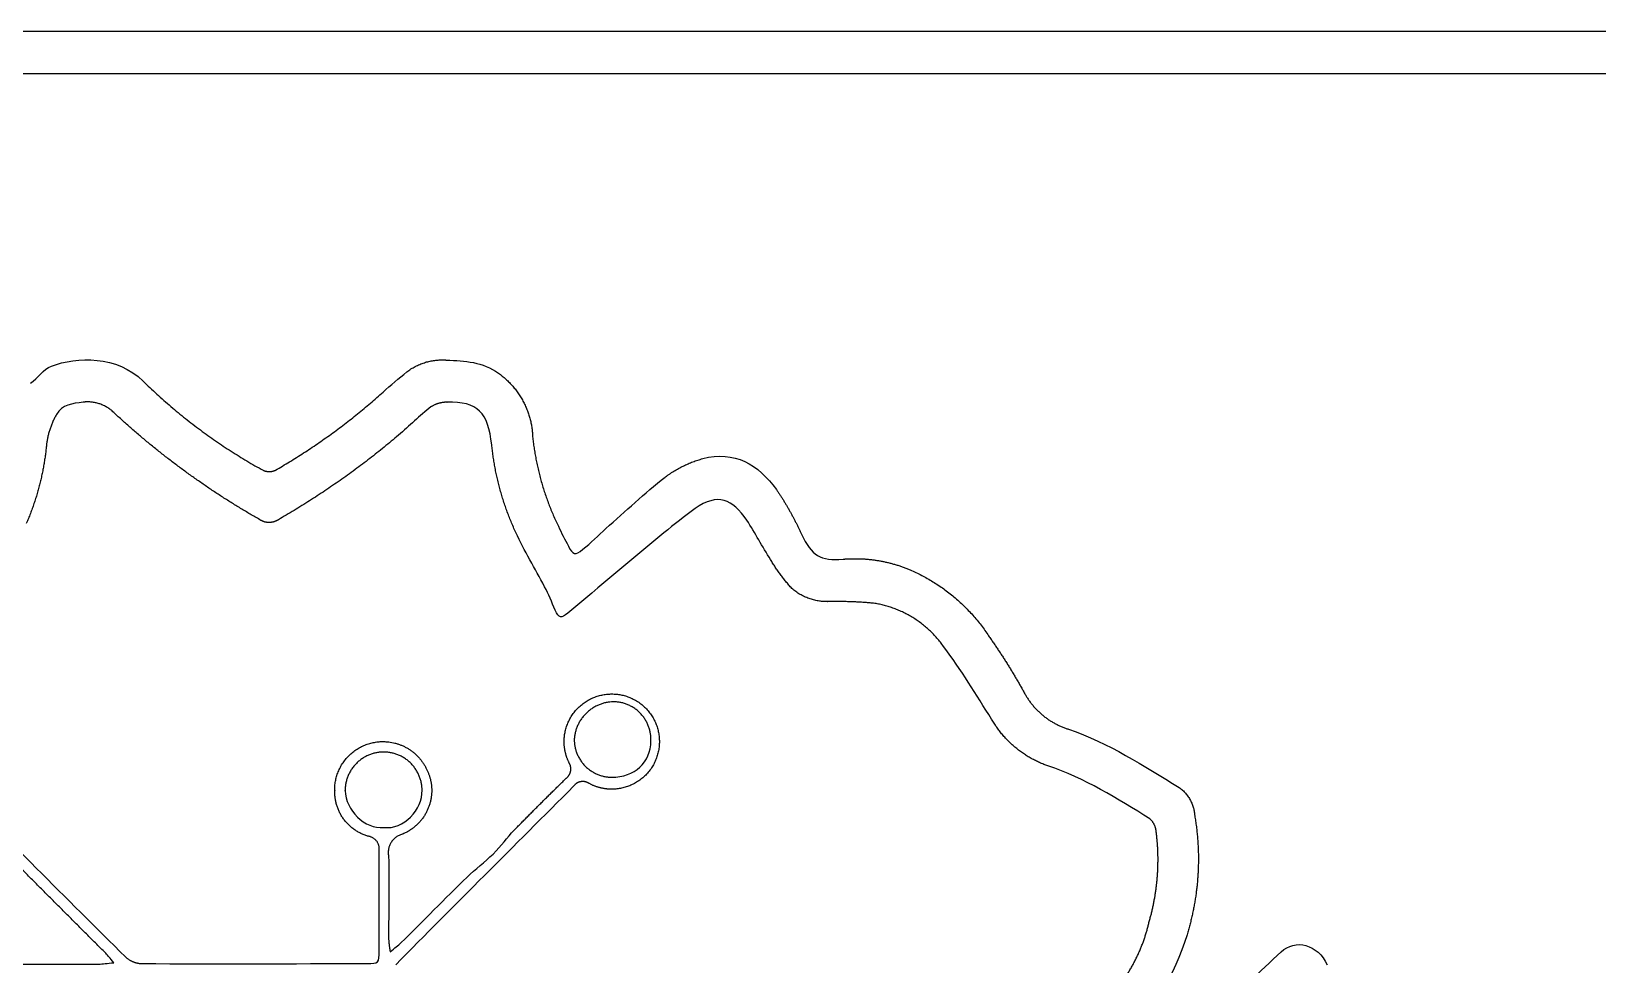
# Model space of a CAD drawing. Header units: millimetres. Extents: x -2315 to 326, y -226 to 400.
# Drawn here: x -1940.24 to -1923.17, y 22.5 to 32.67 of the extents above; entities that cross this region are included whole.
import ezdxf

# ---------------------------------------------------------------- set-up
doc = ezdxf.new("R2010")
doc.units = ezdxf.units.MM
doc.layers.add('Layer 03', color=5, linetype='Continuous', true_color=0x0000ff)

msp = doc.modelspace()

# ---------------------------------------------------------------- linework, layer by layer
at = {"layer": 'Layer 03'}
msp.add_line((-1943.694, 22.509), (-1939.503, 22.509), dxfattribs=at)
msp.add_line((-1943.694, 22.509), (-1939.503, 22.509), dxfattribs=at)
for points, degree in [([(-1950.32, 32.672), (-1936.017, 32.672), (-1921.714, 32.672)], 2), ([(-1950.32, 32.672), (-1936.017, 32.672), (-1921.714, 32.672)], 2), ([(-1922.231, 32.207), (-1936.15, 32.207), (-1950.072, 32.207)], 2), ([(-1922.231, 32.207), (-1936.15, 32.207), (-1950.072, 32.207)], 2), ([(-1940.246, 28.837), (-1940.162, 28.89), (-1940.103, 28.992), (-1940.016, 29.025)], 3), ([(-1940.246, 28.837), (-1940.162, 28.89), (-1940.103, 28.992), (-1940.016, 29.025)], 3), ([(-1940.016, 29.025), (-1939.739, 29.129), (-1939.299, 29.141), (-1939.017, 28.861)], 3), ([(-1940.016, 29.025), (-1939.739, 29.129), (-1939.299, 29.141), (-1939.017, 28.861)], 3), ([(-1935.71, 29.09), (-1935.512, 29.083), (-1935.316, 29.069), (-1935.145, 28.948)], 3), ([(-1935.71, 29.09), (-1935.512, 29.083), (-1935.316, 29.069), (-1935.145, 28.948)], 3), ([(-1936.402, 28.741), (-1936.318, 28.817), (-1936.234, 28.891), (-1936.143, 28.961)], 3), ([(-1936.402, 28.741), (-1936.318, 28.817), (-1936.234, 28.891), (-1936.143, 28.961)], 3), ([(-1939.672, 28.631), (-1939.783, 28.616), (-1939.904, 28.606), (-1939.961, 28.498)], 3), ([(-1939.672, 28.631), (-1939.783, 28.616), (-1939.904, 28.606), (-1939.961, 28.498)], 3), ([(-1935.88, 28.58), (-1936.004, 28.484), (-1936.116, 28.373), (-1936.235, 28.27)], 3), ([(-1935.88, 28.58), (-1936.004, 28.484), (-1936.116, 28.373), (-1936.235, 28.27)], 3), ([(-1935.218, 28.166), (-1935.255, 28.519), (-1935.372, 28.639), (-1935.705, 28.631)], 3), ([(-1935.218, 28.166), (-1935.255, 28.519), (-1935.372, 28.639), (-1935.705, 28.631)], 3), ([(-1932.919, 28.016), (-1932.573, 28.11), (-1932.311, 27.948), (-1932.116, 27.681)], 3), ([(-1932.919, 28.016), (-1932.573, 28.11), (-1932.311, 27.948), (-1932.116, 27.681)], 3), ([(-1933.973, 27.254), (-1933.759, 27.442), (-1933.554, 27.64), (-1933.329, 27.813)], 3), ([(-1933.973, 27.254), (-1933.759, 27.442), (-1933.554, 27.64), (-1933.329, 27.813)], 3), ([(-1932.438, 27.345), (-1932.596, 27.575), (-1932.755, 27.647), (-1933.001, 27.471)], 3), ([(-1932.438, 27.345), (-1932.596, 27.575), (-1932.755, 27.647), (-1933.001, 27.471)], 3), ([(-1933.001, 27.471), (-1933.118, 27.388), (-1933.23, 27.3), (-1933.341, 27.207)], 3), ([(-1933.001, 27.471), (-1933.118, 27.388), (-1933.23, 27.3), (-1933.341, 27.207)], 3), ([(-1932.179, 26.916), (-1932.269, 27.056), (-1932.347, 27.207), (-1932.438, 27.345)], 3), ([(-1932.179, 26.916), (-1932.269, 27.056), (-1932.347, 27.207), (-1932.438, 27.345)], 3), ([(-1934.642, 26.621), (-1934.745, 26.819), (-1934.863, 27.01), (-1934.956, 27.212)], 3), ([(-1934.642, 26.621), (-1934.745, 26.819), (-1934.863, 27.01), (-1934.956, 27.212)], 3), ([(-1934.492, 27.279), (-1934.458, 27.206), (-1934.42, 27.134), (-1934.383, 27.063)], 3), ([(-1934.492, 27.279), (-1934.458, 27.206), (-1934.42, 27.134), (-1934.383, 27.063)], 3), ([(-1933.341, 27.207), (-1933.69, 26.917), (-1934.038, 26.625), (-1934.387, 26.333)], 3), ([(-1933.341, 27.207), (-1933.69, 26.917), (-1934.038, 26.625), (-1934.387, 26.333)], 3), ([(-1934.224, 27.028), (-1934.139, 27.097), (-1934.057, 27.179), (-1933.973, 27.254)], 3), ([(-1934.224, 27.028), (-1934.139, 27.097), (-1934.057, 27.179), (-1933.973, 27.254)], 3), ([(-1931.842, 27.192), (-1931.731, 26.961), (-1931.637, 26.896), (-1931.389, 26.921)], 3), ([(-1931.842, 27.192), (-1931.731, 26.961), (-1931.637, 26.896), (-1931.389, 26.921)], 3), ([(-1934.383, 27.063), (-1934.333, 26.967), (-1934.31, 26.959), (-1934.224, 27.028)], 3), ([(-1934.383, 27.063), (-1934.333, 26.967), (-1934.31, 26.959), (-1934.224, 27.028)], 3), ([(-1934.526, 26.366), (-1934.565, 26.454), (-1934.598, 26.538), (-1934.642, 26.621)], 3), ([(-1934.526, 26.366), (-1934.565, 26.454), (-1934.598, 26.538), (-1934.642, 26.621)], 3), ([(-1934.387, 26.333), (-1934.461, 26.271), (-1934.487, 26.278), (-1934.526, 26.366)], 3), ([(-1934.387, 26.333), (-1934.461, 26.271), (-1934.487, 26.278), (-1934.526, 26.366)], 3), ([(-1929.77, 25.176), (-1929.938, 25.445), (-1930.105, 25.718), (-1930.294, 25.97)], 3), ([(-1929.77, 25.176), (-1929.938, 25.445), (-1930.105, 25.718), (-1930.294, 25.97)], 3), ([(-1933.911, 24.545), (-1933.662, 24.543), (-1933.484, 24.706), (-1933.483, 24.939)], 3), ([(-1933.911, 24.545), (-1933.662, 24.543), (-1933.484, 24.706), (-1933.483, 24.939)], 3), ([(-1928.931, 25.068), (-1928.496, 24.92), (-1928.115, 24.666), (-1927.725, 24.434)], 3), ([(-1928.931, 25.068), (-1928.496, 24.92), (-1928.115, 24.666), (-1927.725, 24.434)], 3), ([(-1928.045, 24.091), (-1928.401, 24.31), (-1928.755, 24.536), (-1929.156, 24.668)], 3), ([(-1928.045, 24.091), (-1928.401, 24.31), (-1928.755, 24.536), (-1929.156, 24.668)], 3), ([(-1939.425, 22.627), (-1940.321, 23.523), (-1941.216, 24.421)], 2), ([(-1939.425, 22.627), (-1940.321, 23.523), (-1941.216, 24.421)], 2), ([(-1941.154, 24.524), (-1940.504, 23.879), (-1939.859, 23.23), (-1939.208, 22.586)], 3), ([(-1941.154, 24.524), (-1940.504, 23.879), (-1939.859, 23.23), (-1939.208, 22.586)], 3), ([(-1934.326, 24.447), (-1934.972, 23.798), (-1935.621, 23.153), (-1936.264, 22.502)], 3), ([(-1934.326, 24.447), (-1934.972, 23.798), (-1935.621, 23.153), (-1936.264, 22.502)], 3), ([(-1934.972, 23.969), (-1934.694, 24.253), (-1934.409, 24.531)], 2), ([(-1934.972, 23.969), (-1934.694, 24.253), (-1934.409, 24.531)], 2), ([(-1936.815, 24.398), (-1936.811, 24.19), (-1936.601, 23.973), (-1936.396, 23.998)], 3), ([(-1936.815, 24.398), (-1936.811, 24.19), (-1936.601, 23.973), (-1936.396, 23.998)], 3), ([(-1936.396, 23.998), (-1936.177, 23.968), (-1935.972, 24.194), (-1935.977, 24.402)], 3), ([(-1936.396, 23.998), (-1936.177, 23.968), (-1935.972, 24.194), (-1935.977, 24.402)], 3), ([(-1935.203, 23.708), (-1935.113, 23.796), (-1935.053, 23.885), (-1934.972, 23.969)], 3), ([(-1935.203, 23.708), (-1935.113, 23.796), (-1935.053, 23.885), (-1934.972, 23.969)], 3), ([(-1936.445, 22.653), (-1936.445, 23.015), (-1936.445, 23.378), (-1936.445, 23.739)], 3), ([(-1936.445, 22.653), (-1936.445, 23.015), (-1936.445, 23.378), (-1936.445, 23.739)], 3), ([(-1936.342, 23.684), (-1936.333, 23.386), (-1936.342, 23.087), (-1936.342, 22.789)], 3), ([(-1936.342, 23.684), (-1936.333, 23.386), (-1936.342, 23.087), (-1936.342, 22.789)], 3), ([(-1935.487, 23.456), (-1935.397, 23.544), (-1935.294, 23.62), (-1935.203, 23.708)], 3), ([(-1935.487, 23.456), (-1935.397, 23.544), (-1935.294, 23.62), (-1935.203, 23.708)], 3), ([(-1936.207, 22.739), (-1935.967, 22.978), (-1935.729, 23.219), (-1935.487, 23.456)], 3), ([(-1936.207, 22.739), (-1935.967, 22.978), (-1935.729, 23.219), (-1935.487, 23.456)], 3), ([(-1936.324, 22.642), (-1936.271, 22.686), (-1936.24, 22.709), (-1936.207, 22.739)], 3), ([(-1936.324, 22.642), (-1936.271, 22.686), (-1936.24, 22.709), (-1936.207, 22.739)], 3), ([(-1927.641, 22.829), (-1927.774, 22.377), (-1928.039, 22), (-1928.305, 21.624)], 3), ([(-1927.641, 22.829), (-1927.774, 22.377), (-1928.039, 22), (-1928.305, 21.624)], 3), ([(-1926.616, 22.642), (-1926.462, 22.787), (-1926.215, 22.726), (-1926.113, 22.499)], 3), ([(-1926.616, 22.642), (-1926.462, 22.787), (-1926.215, 22.726), (-1926.113, 22.499)], 3), ([(-1939.335, 22.523), (-1939.379, 22.574), (-1939.4, 22.602), (-1939.425, 22.627)], 3), ([(-1939.335, 22.523), (-1939.379, 22.574), (-1939.4, 22.602), (-1939.425, 22.627)], 3), ([(-1936.579, 22.514), (-1936.451, 22.514), (-1936.445, 22.521), (-1936.445, 22.653)], 3), ([(-1936.579, 22.514), (-1936.451, 22.514), (-1936.445, 22.521), (-1936.445, 22.653)], 3), ([(-1927.304, 21.99), (-1927.074, 22.207), (-1926.846, 22.426), (-1926.616, 22.642)], 3), ([(-1927.304, 21.99), (-1927.074, 22.207), (-1926.846, 22.426), (-1926.616, 22.642)], 3), ([(-1939.503, 22.509), (-1939.456, 22.509), (-1939.409, 22.517), (-1939.335, 22.523)], 3), ([(-1939.503, 22.509), (-1939.456, 22.509), (-1939.409, 22.517), (-1939.335, 22.523)], 3), ([(-1939.033, 22.514), (-1938.215, 22.51), (-1937.397, 22.514), (-1936.579, 22.514)], 3), ([(-1939.033, 22.514), (-1938.215, 22.51), (-1937.397, 22.514), (-1936.579, 22.514)], 3)]:
    msp.add_open_spline(points, degree=degree, dxfattribs=at)
for points, weights, knots in [([(-1936.143, 28.961), (-1935.974, 29.092), (-1935.759, 29.092), (-1935.734, 29.092), (-1935.71, 29.09)], [0.857003843715, 0.876032428843, 1, 0.983813171195, 0.96941548198], [-2.2356386, -2.2356386, -2.2356386, -1.5707963, -1.5707963, -1.4839858, -1.4839858, -1.4839858]), ([(-1936.143, 28.961), (-1935.974, 29.092), (-1935.759, 29.092), (-1935.734, 29.092), (-1935.71, 29.09)], [0.857003843715, 0.876032428843, 1, 0.983813171195, 0.96941548198], [-2.2356386, -2.2356386, -2.2356386, -1.5707963, -1.5707963, -1.4839858, -1.4839858, -1.4839858]), ([(-1939.322, 28.504), (-1939.443, 28.634), (-1939.62, 28.634), (-1939.646, 28.634), (-1939.672, 28.631)], [0.853843760687, 0.847032369527, 1, 0.974251573331, 0.953030267355], [0.7504257, 0.7504257, 0.7504257, 1.5707963, 1.5707963, 1.708886, 1.708886, 1.708886]), ([(-1939.322, 28.504), (-1939.443, 28.634), (-1939.62, 28.634), (-1939.646, 28.634), (-1939.672, 28.631)], [0.853843760687, 0.847032369527, 1, 0.974251573331, 0.953030267355], [0.7504257, 0.7504257, 0.7504257, 1.5707963, 1.5707963, 1.708886, 1.708886, 1.708886]), ([(-1935.705, 28.631), (-1935.705, 28.631), (-1935.706, 28.631), (-1935.8, 28.631), (-1935.88, 28.58)], [0.997937847571, 0.998965268291, 1, 0.89124992665, 0.863256782406], [1.565247, 1.565247, 1.565247, 1.5707963, 1.5707963, 2.1540267, 2.1540267, 2.1540267]), ([(-1935.705, 28.631), (-1935.705, 28.631), (-1935.706, 28.631), (-1935.8, 28.631), (-1935.88, 28.58)], [0.997937847571, 0.998965268291, 1, 0.89124992665, 0.863256782406], [1.565247, 1.565247, 1.565247, 1.5707963, 1.5707963, 2.1540267, 2.1540267, 2.1540267]), ([(-1937.71, 27.89), (-1937.678, 27.875), (-1937.643, 27.875), (-1937.608, 27.875), (-1937.575, 27.89)], [0.879527756526, 0.915228813757, 1, 0.915228813757, 0.879527756526], [4.2577582, 4.2577582, 4.2577582, 4.712389, 4.712389, 5.1670197, 5.1670197, 5.1670197]), ([(-1937.71, 27.89), (-1937.678, 27.875), (-1937.643, 27.875), (-1937.608, 27.875), (-1937.575, 27.89)], [0.879527756526, 0.915228813757, 1, 0.915228813757, 0.879527756526], [4.2577582, 4.2577582, 4.2577582, 4.712389, 4.712389, 5.1670197, 5.1670197, 5.1670197]), ([(-1937.543, 27.351), (-1937.589, 27.32), (-1937.645, 27.32), (-1937.7, 27.32), (-1937.746, 27.351)], [0.861395790877, 0.887442812706, 1, 0.887442812706, 0.861395790877], [-5.316037, -5.316037, -5.316037, -4.712389, -4.712389, -4.108741, -4.108741, -4.108741]), ([(-1937.543, 27.351), (-1937.589, 27.32), (-1937.645, 27.32), (-1937.7, 27.32), (-1937.746, 27.351)], [0.861395790877, 0.887442812706, 1, 0.887442812706, 0.861395790877], [-5.316037, -5.316037, -5.316037, -4.712389, -4.712389, -4.108741, -4.108741, -4.108741]), ([(-1931.389, 26.921), (-1931.323, 26.926), (-1931.257, 26.926), (-1930.945, 26.926), (-1930.658, 26.804)], [0.966865137534, 0.98237156146, 1, 0.922101738827, 0.885639323239], [-1.6653382, -1.6653382, -1.6653382, -1.5707963, -1.5707963, -1.1530253, -1.1530253, -1.1530253]), ([(-1931.389, 26.921), (-1931.323, 26.926), (-1931.257, 26.926), (-1930.945, 26.926), (-1930.658, 26.804)], [0.966865137534, 0.98237156146, 1, 0.922101738827, 0.885639323239], [-1.6653382, -1.6653382, -1.6653382, -1.5707963, -1.5707963, -1.1530253, -1.1530253, -1.1530253]), ([(-1931.54, 26.458), (-1931.552, 26.458), (-1931.565, 26.458), (-1931.783, 26.458), (-1931.948, 26.602)], [0.983209470519, 0.991349229769, 1, 0.864687552134, 0.854399907653], [-4.7587834, -4.7587834, -4.7587834, -4.712389, -4.712389, -3.9867037, -3.9867037, -3.9867037]), ([(-1931.54, 26.458), (-1931.552, 26.458), (-1931.565, 26.458), (-1931.783, 26.458), (-1931.948, 26.602)], [0.983209470519, 0.991349229769, 1, 0.864687552134, 0.854399907653], [-4.7587834, -4.7587834, -4.7587834, -4.712389, -4.712389, -3.9867037, -3.9867037, -3.9867037]), ([(-1931.043, 26.439), (-1931.249, 26.459), (-1931.456, 26.459), (-1931.498, 26.459), (-1931.54, 26.458)], [0.963154338572, 0.980244697395, 1, 0.995936458264, 0.991985670053], [1.464848, 1.464848, 1.464848, 1.5707963, 1.5707963, 1.5925892, 1.5925892, 1.5925892]), ([(-1931.043, 26.439), (-1931.249, 26.459), (-1931.456, 26.459), (-1931.498, 26.459), (-1931.54, 26.458)], [0.963154338572, 0.980244697395, 1, 0.995936458264, 0.991985670053], [1.464848, 1.464848, 1.464848, 1.5707963, 1.5707963, 1.5925892, 1.5925892, 1.5925892]), ([(-1934.376, 24.705), (-1934.429, 24.813), (-1934.429, 24.933), (-1934.429, 25.452), (-1933.91, 25.452), (-1933.391, 25.452), (-1933.391, 24.933)], [0.877258281887, 0.91247283523, 1, 0.707106781187, 1, 0.707106781187, 1], [-3.611004, -3.611004, -3.611004, -3.141593, -3.141593, -1.570796, -1.570796, 0, 0, 0]), ([(-1934.376, 24.705), (-1934.429, 24.813), (-1934.429, 24.933), (-1934.429, 25.452), (-1933.91, 25.452), (-1933.391, 25.452), (-1933.391, 24.933)], [0.877258281887, 0.91247283523, 1, 0.707106781187, 1, 0.707106781187, 1], [-3.611004, -3.611004, -3.611004, -3.141593, -3.141593, -1.570796, -1.570796, 0, 0, 0]), ([(-1936.928, 24.378), (-1936.929, 24.392), (-1936.929, 24.407), (-1936.929, 24.933), (-1936.403, 24.933), (-1936.07, 24.933), (-1935.928, 24.633)], [0.978078856082, 0.988595355203, 1, 0.707106781187, 1, 0.792700816863, 0.878839300213], [-3.202756, -3.202756, -3.202756, -3.141593, -3.141593, -1.570796, -1.570796, -0.459044, -0.459044, -0.459044]), ([(-1936.928, 24.378), (-1936.929, 24.392), (-1936.929, 24.407), (-1936.929, 24.933), (-1936.403, 24.933), (-1936.07, 24.933), (-1935.928, 24.633)], [0.978078856082, 0.988595355203, 1, 0.707106781187, 1, 0.792700816863, 0.878839300213], [-3.202756, -3.202756, -3.202756, -3.141593, -3.141593, -1.570796, -1.570796, -0.459044, -0.459044, -0.459044]), ([(-1933.391, 24.933), (-1933.391, 24.414), (-1933.91, 24.414), (-1934.043, 24.414), (-1934.159, 24.478)], [1, 0.707106781187, 1, 0.904276464855, 0.871121774546], [-6.283185, -6.283185, -6.283185, -4.712389, -4.712389, -4.19902, -4.19902, -4.19902]), ([(-1933.391, 24.933), (-1933.391, 24.414), (-1933.91, 24.414), (-1934.043, 24.414), (-1934.159, 24.478)], [1, 0.707106781187, 1, 0.904276464855, 0.871121774546], [-6.283185, -6.283185, -6.283185, -4.712389, -4.712389, -4.19902, -4.19902, -4.19902]), ([(-1935.977, 24.402), (-1935.979, 24.819), (-1936.396, 24.819), (-1936.815, 24.819), (-1936.815, 24.4), (-1936.815, 24.399), (-1936.815, 24.398)], [0.997938394645, 0.708141237413, 1, 0.707106781187, 1, 0.998965543774, 0.997938394645], [0.005548, 0.005548, 0.005548, 1.570796, 1.570796, 3.141593, 3.141593, 3.14714, 3.14714, 3.14714]), ([(-1935.977, 24.402), (-1935.979, 24.819), (-1936.396, 24.819), (-1936.815, 24.819), (-1936.815, 24.4), (-1936.815, 24.399), (-1936.815, 24.398)], [0.997938394645, 0.708141237413, 1, 0.707106781187, 1, 0.998965543774, 0.997938394645], [0.005548, 0.005548, 0.005548, 1.570796, 1.570796, 3.141593, 3.141593, 3.14714, 3.14714, 3.14714]), ([(-1934.159, 24.478), (-1934.19, 24.498), (-1934.226, 24.498), (-1934.29, 24.498), (-1934.326, 24.447)], [0.862524862848, 0.889800344852, 1, 0.824935745466, 0.85914566491], [0.979792, 0.979792, 0.979792, 1.570796, 1.570796, 2.509672, 2.509672, 2.509672]), ([(-1934.159, 24.478), (-1934.19, 24.498), (-1934.226, 24.498), (-1934.29, 24.498), (-1934.326, 24.447)], [0.862524862848, 0.889800344852, 1, 0.824935745466, 0.85914566491], [0.979792, 0.979792, 0.979792, 1.570796, 1.570796, 2.509672, 2.509672, 2.509672]), ([(-1936.186, 23.926), (-1936.346, 23.887), (-1936.346, 23.723), (-1936.346, 23.703), (-1936.342, 23.684)], [0.921847930185, 0.753545872055, 1, 0.963007201826, 0.935358881632], [1.819851, 1.819851, 1.819851, 3.141593, 3.141593, 3.339986, 3.339986, 3.339986]), ([(-1936.186, 23.926), (-1936.346, 23.887), (-1936.346, 23.723), (-1936.346, 23.703), (-1936.342, 23.684)], [0.921847930185, 0.753545872055, 1, 0.963007201826, 0.935358881632], [1.819851, 1.819851, 1.819851, 3.141593, 3.141593, 3.339986, 3.339986, 3.339986])]:
    msp.add_rational_spline(points, weights, degree=2, knots=knots, dxfattribs=at)
for points, weights in [([(-1939.017, 28.861), (-1938.43, 28.286), (-1937.71, 27.89)], [0.853577251341, 0.854193184663, 0.870708614074]), ([(-1939.017, 28.861), (-1938.43, 28.286), (-1937.71, 27.89)], [0.853577251341, 0.854193184663, 0.870708614074]), ([(-1935.145, 28.948), (-1934.788, 28.693), (-1934.772, 28.255)], [0.85938253846, 0.825894575301, 0.984792137812]), ([(-1935.145, 28.948), (-1934.788, 28.693), (-1934.772, 28.255)], [0.85938253846, 0.825894575301, 0.984792137812]), ([(-1937.575, 27.89), (-1936.944, 28.254), (-1936.402, 28.741)], [0.868320678011, 0.85656741236, 0.854168556192]), ([(-1937.575, 27.89), (-1936.944, 28.254), (-1936.402, 28.741)], [0.868320678011, 0.85656741236, 0.854168556192]), ([(-1939.961, 28.498), (-1940.045, 28.349), (-1940.069, 28.18)], [0.869676399956, 0.892630747076, 0.948265224802]), ([(-1939.961, 28.498), (-1940.045, 28.349), (-1940.069, 28.18)], [0.869676399956, 0.892630747076, 0.948265224802]), ([(-1937.746, 27.351), (-1938.6, 27.838), (-1939.322, 28.504)], [0.86895061655, 0.855853617923, 0.853897026894]), ([(-1937.746, 27.351), (-1938.6, 27.838), (-1939.322, 28.504)], [0.86895061655, 0.855853617923, 0.853897026894]), ([(-1940.069, 28.18), (-1940.109, 27.727), (-1940.29, 27.31)], [0.966208639818, 0.912797551151, 0.884709245152]), ([(-1940.069, 28.18), (-1940.109, 27.727), (-1940.29, 27.31)], [0.966208639818, 0.912797551151, 0.884709245152]), ([(-1936.235, 28.27), (-1936.847, 27.751), (-1937.543, 27.351)], [0.854971970408, 0.858165661081, 0.868549401984]), ([(-1936.235, 28.27), (-1936.847, 27.751), (-1937.543, 27.351)], [0.854971970408, 0.858165661081, 0.868549401984]), ([(-1934.956, 27.212), (-1935.166, 27.668), (-1935.218, 28.166)], [0.88062436687, 0.907592504032, 0.961426329914]), ([(-1934.956, 27.212), (-1935.166, 27.668), (-1935.218, 28.166)], [0.88062436687, 0.907592504032, 0.961426329914]), ([(-1934.772, 28.255), (-1934.718, 27.742), (-1934.492, 27.279)], [0.960701517689, 0.904123781574, 0.877420951448]), ([(-1934.772, 28.255), (-1934.718, 27.742), (-1934.492, 27.279)], [0.960701517689, 0.904123781574, 0.877420951448]), ([(-1933.329, 27.813), (-1933.144, 27.954), (-1932.919, 28.016)], [0.857280346297, 0.868450303598, 0.913097435306]), ([(-1933.329, 27.813), (-1933.144, 27.954), (-1932.919, 28.016)], [0.857280346297, 0.868450303598, 0.913097435306]), ([(-1932.116, 27.681), (-1931.958, 27.448), (-1931.842, 27.192)], [0.861189150062, 0.868238100695, 0.881794289439]), ([(-1932.116, 27.681), (-1931.958, 27.448), (-1931.842, 27.192)], [0.861189150062, 0.868238100695, 0.881794289439]), ([(-1931.948, 26.602), (-1932.08, 26.747), (-1932.179, 26.916)], [0.853942262812, 0.855903782921, 0.867759455816]), ([(-1931.948, 26.602), (-1932.08, 26.747), (-1932.179, 26.916)], [0.853942262812, 0.855903782921, 0.867759455816]), ([(-1930.658, 26.804), (-1930.123, 26.572), (-1929.803, 26.085)], [0.884338913098, 0.837021940067, 0.862430578124]), ([(-1930.658, 26.804), (-1930.123, 26.572), (-1929.803, 26.085)], [0.884338913098, 0.837021940067, 0.862430578124]), ([(-1930.294, 25.97), (-1930.571, 26.36), (-1931.043, 26.439)], [0.85956791211, 0.830574715457, 0.941344166557]), ([(-1930.294, 25.97), (-1930.571, 26.36), (-1931.043, 26.439)], [0.85956791211, 0.830574715457, 0.941344166557]), ([(-1929.803, 26.085), (-1929.588, 25.781), (-1929.409, 25.455)], [0.859740112176, 0.863888031164, 0.870816943558]), ([(-1929.803, 26.085), (-1929.588, 25.781), (-1929.409, 25.455)], [0.859740112176, 0.863888031164, 0.870816943558]), ([(-1929.409, 25.455), (-1929.248, 25.165), (-1928.931, 25.068)], [0.870483585913, 0.823601459879, 0.906542628849]), ([(-1929.409, 25.455), (-1929.248, 25.165), (-1928.931, 25.068)], [0.870483585913, 0.823601459879, 0.906542628849]), ([(-1933.894, 25.367), (-1934.295, 25.355), (-1934.319, 24.955)], [0.987670986227, 0.725279501509, 0.976238192263]), ([(-1933.894, 25.367), (-1934.295, 25.355), (-1934.319, 24.955)], [0.987670986227, 0.725279501509, 0.976238192263]), ([(-1933.483, 24.955), (-1933.483, 25.366), (-1933.894, 25.367)], [1, 0.707793673282, 0.998629437603]), ([(-1933.483, 24.955), (-1933.483, 25.366), (-1933.894, 25.367)], [1, 0.707793673282, 0.998629437603]), ([(-1929.156, 24.668), (-1929.558, 24.807), (-1929.77, 25.176)], [0.898772323308, 0.827564223014, 0.868490426717]), ([(-1929.156, 24.668), (-1929.558, 24.807), (-1929.77, 25.176)], [0.898772323308, 0.827564223014, 0.868490426717]), ([(-1934.319, 24.955), (-1934.317, 24.548), (-1933.911, 24.545)], [0.998332658956, 0.709615957138, 0.996653884082]), ([(-1934.319, 24.955), (-1934.317, 24.548), (-1933.911, 24.545)], [0.998332658956, 0.709615957138, 0.996653884082]), ([(-1933.483, 24.939), (-1933.483, 24.947), (-1933.483, 24.955)], [0.984553087467, 0.992061373903, 1]), ([(-1933.483, 24.939), (-1933.483, 24.947), (-1933.483, 24.955)], [0.984553087467, 0.992061373903, 1]), ([(-1935.928, 24.633), (-1935.872, 24.523), (-1935.872, 24.401)], [0.875511802941, 0.910260841923, 1]), ([(-1935.928, 24.633), (-1935.872, 24.523), (-1935.872, 24.401)], [0.875511802941, 0.910260841923, 1]), ([(-1934.409, 24.531), (-1934.356, 24.57), (-1934.356, 24.636)], [0.859241420358, 0.824691778142, 1]), ([(-1934.409, 24.531), (-1934.356, 24.57), (-1934.356, 24.636)], [0.859241420358, 0.824691778142, 1]), ([(-1934.356, 24.636), (-1934.356, 24.673), (-1934.376, 24.705)], [1, 0.892078030056, 0.863687786]), ([(-1934.356, 24.636), (-1934.356, 24.673), (-1934.376, 24.705)], [1, 0.892078030056, 0.863687786]), ([(-1927.725, 24.434), (-1927.57, 24.318), (-1927.557, 24.126)], [0.858040905214, 0.830341632355, 0.973616669723]), ([(-1927.725, 24.434), (-1927.57, 24.318), (-1927.557, 24.126)], [0.858040905214, 0.830341632355, 0.973616669723]), ([(-1936.561, 23.901), (-1936.923, 24.002), (-1936.928, 24.378)], [0.912057317457, 0.762891387186, 0.994049923091]), ([(-1936.561, 23.901), (-1936.923, 24.002), (-1936.928, 24.378)], [0.912057317457, 0.762891387186, 0.994049923091]), ([(-1935.872, 24.401), (-1935.872, 24.06), (-1936.186, 23.926)], [1, 0.785237645911, 0.885421939755]), ([(-1935.872, 24.401), (-1935.872, 24.06), (-1936.186, 23.926)], [1, 0.785237645911, 0.885421939755]), ([(-1927.977, 23.955), (-1927.985, 24.036), (-1928.045, 24.091)], [0.963560596227, 0.846528859338, 0.854001943386]), ([(-1927.977, 23.955), (-1927.985, 24.036), (-1928.045, 24.091)], [0.963560596227, 0.846528859338, 0.854001943386]), ([(-1927.557, 24.126), (-1927.517, 23.891), (-1927.517, 23.653)], [0.93979472285, 0.965935554213, 1]), ([(-1927.557, 24.126), (-1927.517, 23.891), (-1927.517, 23.653)], [0.93979472285, 0.965935554213, 1]), ([(-1936.443, 23.763), (-1936.443, 23.883), (-1936.561, 23.901)], [1, 0.73690163528, 0.946472114167]), ([(-1936.443, 23.763), (-1936.443, 23.883), (-1936.561, 23.901)], [1, 0.73690163528, 0.946472114167]), ([(-1927.957, 23.648), (-1927.957, 23.802), (-1927.977, 23.955)], [1, 0.974467427805, 0.953386390853]), ([(-1927.957, 23.648), (-1927.957, 23.802), (-1927.977, 23.955)], [1, 0.974467427805, 0.953386390853]), ([(-1936.445, 23.739), (-1936.443, 23.751), (-1936.443, 23.763)], [0.938427248213, 0.965041007285, 1]), ([(-1936.445, 23.739), (-1936.443, 23.751), (-1936.443, 23.763)], [0.938427248213, 0.965041007285, 1]), ([(-1928.053, 22.972), (-1927.957, 23.303), (-1927.957, 23.648)], [0.910186050205, 0.944622929858, 1]), ([(-1928.053, 22.972), (-1927.957, 23.303), (-1927.957, 23.648)], [0.910186050205, 0.944622929858, 1]), ([(-1927.517, 23.653), (-1927.517, 23.232), (-1927.641, 22.829)], [1, 0.9412789128, 0.906103376405]), ([(-1927.517, 23.653), (-1927.517, 23.232), (-1927.641, 22.829)], [1, 0.9412789128, 0.906103376405]), ([(-1928.336, 22.332), (-1928.132, 22.624), (-1928.053, 22.972)], [0.860266155581, 0.875404695053, 0.924683469991]), ([(-1928.336, 22.332), (-1928.132, 22.624), (-1928.053, 22.972)], [0.860266155581, 0.875404695053, 0.924683469991]), ([(-1936.342, 22.789), (-1936.338, 22.715), (-1936.324, 22.642)], [0.975725464308, 0.952969360333, 0.934451870408]), ([(-1936.342, 22.789), (-1936.338, 22.715), (-1936.324, 22.642)], [0.975725464308, 0.952969360333, 0.934451870408]), ([(-1939.208, 22.586), (-1939.133, 22.519), (-1939.033, 22.514)], [0.85403536565, 0.861410604271, 0.981642605964]), ([(-1939.208, 22.586), (-1939.133, 22.519), (-1939.033, 22.514)], [0.85403536565, 0.861410604271, 0.981642605964])]:
    msp.add_rational_spline(points, weights, degree=2, dxfattribs=at)

doc.saveas('drawing.dxf')
